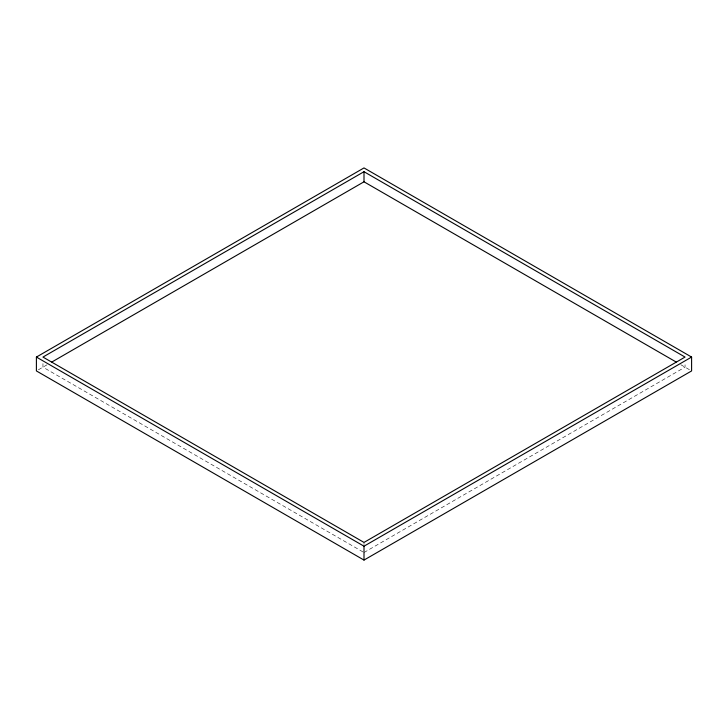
<?xml version="1.0" encoding="UTF-8"?>
<svg xmlns="http://www.w3.org/2000/svg" width="728" height="728" viewBox="0 0 728 728"><rect width="100%" height="100%" fill="white"/><g stroke="black" fill="none" stroke-linecap="round" stroke-linejoin="round"><path stroke-width="0.55" stroke-dasharray="3.64 2.73" d="M38.366 369.797L47.22 364.692M364 552.506L685.048 367.149L685.048 362.671M680.78 364.692L689.634 369.797M363.017 551.942L42.952 367.149L42.952 362.671M364 542.424L364 544.662"/><path stroke-width="1.09" d="M36.4 357.066L364 167.922L691.6 357.066L691.6 370.934L364 560.078L36.4 370.934L36.4 357.066L364 546.2L691.6 357.066M364 171.708L42.952 357.066L364 542.424L685.048 357.066L364 171.708L364 181.8L676.185 362.034M51.815 362.034L364 181.8M364 546.2L364 560.078"/></g></svg>
